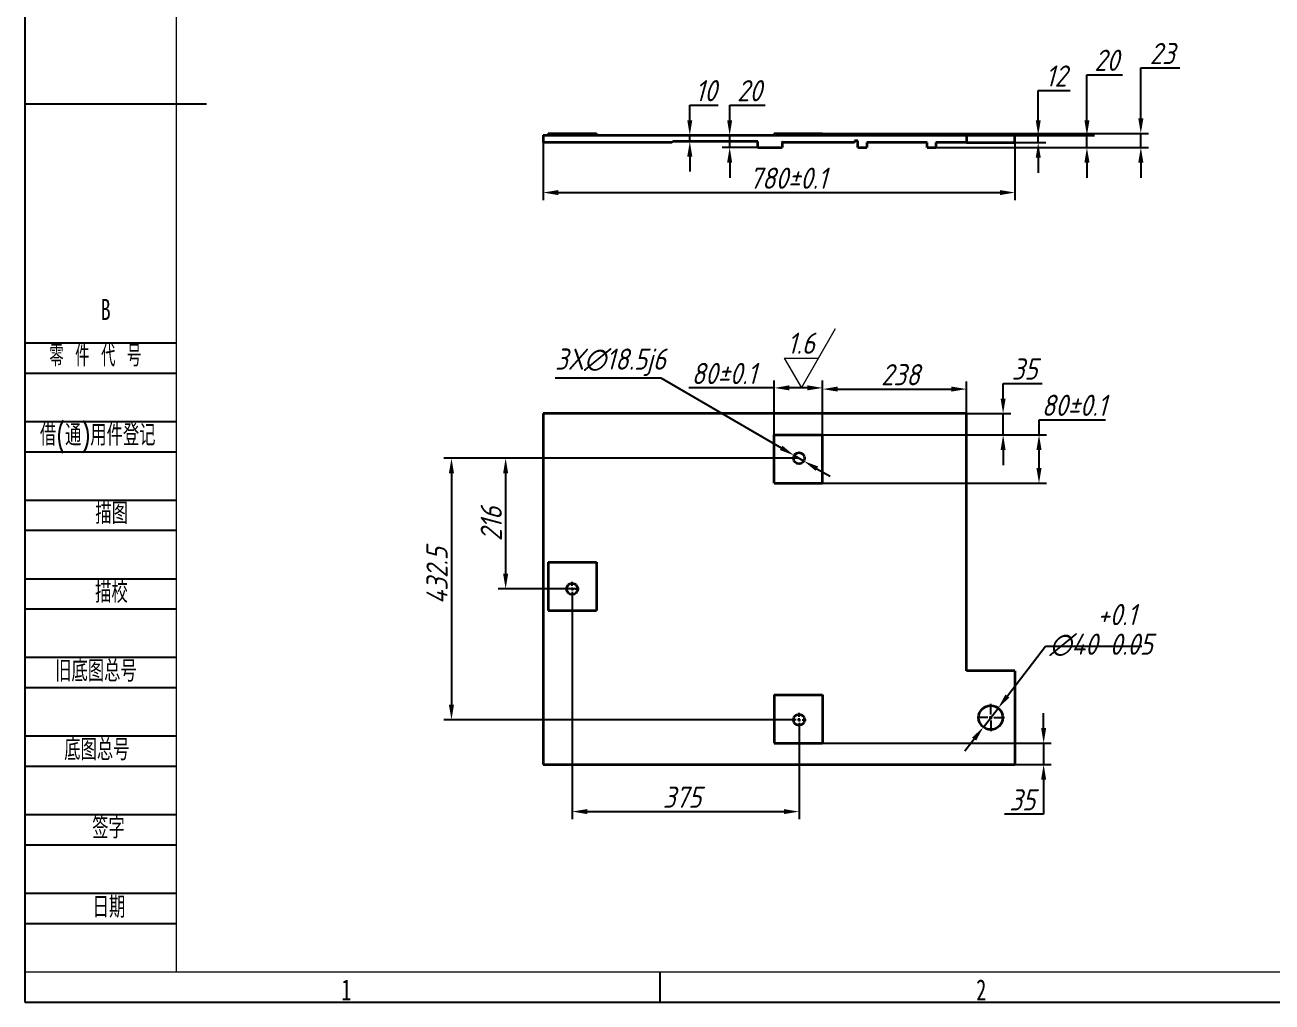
# Model space of a CAD drawing. Header units: millimetres. Extents: x 0 to 420, y 0 to 297.
# Drawn here: x 0 to 206.1, y 0 to 161.6 of the extents above; entities that cross this region are included whole.
import ezdxf
from ezdxf.enums import TextEntityAlignment as Align

# ---------------------------------------------------------------- set-up
doc = ezdxf.new("R2010")
doc.units = ezdxf.units.MM
doc.header["$PDSIZE"] = -1
for name, color, linetype in [('10', 7, 'Continuous'), ('5', 7, 'Continuous'), ('9', 7, 'Continuous')]:
    doc.layers.add(name, color=color, linetype=linetype)
doc.layers.add('标注层', color=4, linetype='Continuous', lineweight=15)
doc.layers.add('轮廓实线层', color=7, linetype='Continuous', lineweight=40)
doc.styles.add('Annotative', font='ARIAL.TTF')
doc.styles.add('SLDTEXTSTYLE0', font='TXT', dxfattribs={"width": 0.7})
doc.styles.add('SLDTEXTSTYLE1', font='TXT', dxfattribs={"width": 0.7, "bigfont": 'bigfont'})
doc.styles.add('SLDTEXTSTYLE3', font='TXT', dxfattribs={"width": 0.614286, "bigfont": 'bigfont'})
doc.styles.get("Standard").update_dxf_attribs({"font": 'gbeitc.shx', "height": 3.5})
doc.dimstyles.new('ISO-25', dxfattribs={"dimtxt": 3.5, "dimasz": 2.5, "dimexe": 1.25, "dimexo": 0, "dimtad": 1, "dimtoh": 1, "dimdec": 1, "dimlfac": 10, "dimdsep": 46, "dimtxsty": 'Standard', "dimcen": 2.5, "dimadec": 0, "dimazin": 0, "dimtfac": 1, "dimtdec": 1, "dimtmove": 0, "dimatfit": 3, "dimfxl": 1, "dimarcsym": 0})
doc.dimstyles.new('上下偏差ISO-25', dxfattribs={"dimtxt": 3.5, "dimasz": 2.5, "dimexe": 1.25, "dimexo": 0, "dimtad": 1, "dimtoh": 1, "dimdec": 1, "dimlfac": 10, "dimdsep": 46, "dimtxsty": 'Standard', "dimcen": 2.5, "dimadec": 0, "dimazin": 0, "dimtol": 1, "dimtp": 0.1, "dimtm": 0.05, "dimtfac": 1, "dimtmove": 0, "dimatfit": 3, "dimfxl": 1, "dimarcsym": 0})
doc.dimstyles.new('对称偏差ISO-25', dxfattribs={"dimtxt": 3.5, "dimasz": 2.5, "dimexe": 1.25, "dimexo": 0, "dimtad": 1, "dimtoh": 1, "dimdec": 1, "dimlfac": 10, "dimdsep": 46, "dimtxsty": 'Standard', "dimcen": 2.5, "dimadec": 0, "dimazin": 0, "dimtol": 1, "dimtp": 0.1, "dimtm": 0.1, "dimtfac": 1, "dimtdec": 1, "dimtmove": 0, "dimatfit": 3, "dimfxl": 1, "dimarcsym": 0})

# ---------------------------------------------------------------- blocks, each defined once
blk = doc.blocks.new('_D')
at = {"layer": 'Defpoints', "color": 0, "lineweight": -3, "transparency": 16777216}
for p in [(85.65, 142.11), (163.65, 142.11), (163.65, 133.85)]:
    blk.add_point(p, dxfattribs=at)
at = {"layer": '标注层', "color": 0, "lineweight": -2, "transparency": 16777216}
for p, q in [((85.65, 142.11), (85.65, 132.6)), ((163.65, 142.11), (163.65, 132.6)), ((88.15, 133.85), (161.15, 133.85))]:
    blk.add_line(p, q, dxfattribs=at)
at = {"layer": '标注层', "color": 0, "lineweight": -3, "transparency": 16777216}
for points in [[(88.15, 134.26), (88.15, 133.43), (85.65, 133.85)], [(161.15, 134.26), (161.15, 133.43), (163.65, 133.85)]]:
    blk.add_solid(points, dxfattribs=at)
at = {"layer": '标注层', "color": 0, "transparency": 16777216, "insert": (126.14, 137.97), "char_height": 3.5, "attachment_point": 2}
blk.add_mtext('780±0.1', dxfattribs=at)
blk = doc.blocks.new('_D_1')
at = {"layer": 'Defpoints', "color": 0, "lineweight": 35, "transparency": 16777216}
for p in [(163.65, 143.31), (167.49, 143.31), (163.65, 142.11)]:
    blk.add_point(p, dxfattribs=at)
at = {"layer": '标注层', "color": 0, "lineweight": -2, "transparency": 16777216}
for p, q in [((167.49, 145.81), (167.49, 150.74)), ((167.49, 150.74), (172.78, 150.74)), ((163.65, 143.31), (168.74, 143.31)), ((167.49, 142.11), (167.49, 143.31)), ((163.65, 142.11), (168.74, 142.11)), ((167.49, 139.61), (167.49, 137.11))]:
    blk.add_line(p, q, dxfattribs=at)
at = {"layer": '标注层', "color": 0, "lineweight": 35, "transparency": 16777216}
for points in [[(167.08, 145.81), (167.91, 145.81), (167.49, 143.31)], [(167.08, 139.61), (167.91, 139.61), (167.49, 142.11)]]:
    blk.add_solid(points, dxfattribs=at)
at = {"layer": '标注层', "color": 0, "transparency": 16777216, "insert": (170.45, 154.87), "char_height": 3.5, "attachment_point": 2}
blk.add_mtext('12', dxfattribs=at)
blk = doc.blocks.new('_D_2')
at = {"layer": 'Defpoints', "color": 0, "lineweight": 35, "transparency": 16777216}
for p in [(163.65, 143.31), (175.54, 143.31), (150.55, 141.31)]:
    blk.add_point(p, dxfattribs=at)
at = {"layer": '标注层', "color": 0, "lineweight": -2, "transparency": 16777216}
for p, q in [((175.54, 145.81), (175.54, 153.34)), ((175.54, 153.34), (181.42, 153.34)), ((163.65, 143.31), (176.79, 143.31)), ((175.54, 141.31), (175.54, 143.31)), ((150.55, 141.31), (176.79, 141.31)), ((175.54, 138.81), (175.54, 136.31))]:
    blk.add_line(p, q, dxfattribs=at)
at = {"layer": '标注层', "color": 0, "lineweight": 35, "transparency": 16777216}
for points in [[(175.13, 145.81), (175.96, 145.81), (175.54, 143.31)], [(175.13, 138.81), (175.96, 138.81), (175.54, 141.31)]]:
    blk.add_solid(points, dxfattribs=at)
at = {"layer": '标注层', "color": 0, "transparency": 16777216, "insert": (178.79, 157.47), "char_height": 3.5, "attachment_point": 2}
blk.add_mtext('20', dxfattribs=at)
blk = doc.blocks.new('_D_3')
at = {"layer": 'Defpoints', "color": 0, "lineweight": 35, "transparency": 16777216}
for p in [(85.65, 143.31), (116.49, 141.31), (121.15, 141.31)]:
    blk.add_point(p, dxfattribs=at)
at = {"layer": '标注层', "color": 0, "lineweight": -2, "transparency": 16777216}
for p, q in [((116.49, 145.81), (116.49, 148.31)), ((116.49, 148.31), (122.36, 148.31)), ((85.65, 143.31), (117.74, 143.31)), ((116.49, 141.31), (116.49, 143.31)), ((121.15, 141.31), (115.24, 141.31)), ((116.49, 138.81), (116.49, 136.31))]:
    blk.add_line(p, q, dxfattribs=at)
at = {"layer": '标注层', "color": 0, "lineweight": 35, "transparency": 16777216}
for points in [[(116.07, 145.81), (116.9, 145.81), (116.49, 143.31)], [(116.07, 138.81), (116.9, 138.81), (116.49, 141.31)]]:
    blk.add_solid(points, dxfattribs=at)
at = {"layer": '标注层', "color": 0, "transparency": 16777216, "insert": (119.74, 152.44), "char_height": 3.5, "attachment_point": 2}
blk.add_mtext('20', dxfattribs=at)
blk = doc.blocks.new('_D_4')
at = {"layer": 'Defpoints', "color": 0, "lineweight": 35, "transparency": 16777216}
for p in [(85.65, 143.31), (107.15, 142.31), (109.9, 143.31)]:
    blk.add_point(p, dxfattribs=at)
at = {"layer": '标注层', "color": 0, "lineweight": -2, "transparency": 16777216}
for p, q in [((109.9, 145.81), (109.9, 148.31)), ((109.9, 148.31), (114.6, 148.31)), ((85.65, 143.31), (111.15, 143.31)), ((107.15, 142.31), (111.15, 142.31)), ((109.9, 142.31), (109.9, 143.31)), ((109.9, 139.81), (109.9, 137.31))]:
    blk.add_line(p, q, dxfattribs=at)
at = {"layer": '标注层', "color": 0, "lineweight": 35, "transparency": 16777216}
for points in [[(109.48, 145.81), (110.31, 145.81), (109.9, 143.31)], [(109.48, 139.81), (110.31, 139.81), (109.9, 142.31)]]:
    blk.add_solid(points, dxfattribs=at)
at = {"layer": '标注层', "color": 0, "transparency": 16777216, "insert": (112.56, 152.44), "char_height": 3.5, "attachment_point": 2}
blk.add_mtext('10', dxfattribs=at)
blk = doc.blocks.new('_D_5')
at = {"layer": 'Defpoints', "color": 0, "lineweight": 35, "transparency": 16777216}
for p in [(131.85, 143.61), (150.55, 141.31), (184.45, 141.31)]:
    blk.add_point(p, dxfattribs=at)
at = {"layer": '标注层', "color": 0, "lineweight": -2, "transparency": 16777216}
for p, q in [((184.45, 146.11), (184.45, 154.46)), ((184.45, 154.46), (190.91, 154.46)), ((131.85, 143.61), (185.7, 143.61)), ((184.45, 141.31), (184.45, 143.61)), ((150.55, 141.31), (185.7, 141.31)), ((184.45, 138.81), (184.45, 136.31))]:
    blk.add_line(p, q, dxfattribs=at)
at = {"layer": '标注层', "color": 0, "lineweight": 35, "transparency": 16777216}
for points in [[(184.03, 146.11), (184.87, 146.11), (184.45, 143.61)], [(184.03, 138.81), (184.87, 138.81), (184.45, 141.31)]]:
    blk.add_solid(points, dxfattribs=at)
at = {"layer": '标注层', "color": 0, "transparency": 16777216, "insert": (187.99, 158.58), "char_height": 3.5, "attachment_point": 2}
blk.add_mtext('23', dxfattribs=at)
blk = doc.blocks.new('_D_21')
at = {"layer": 'Defpoints', "color": 0, "lineweight": -3, "transparency": 16777216}
for p in [(127.15, 90.38), (128.75, 89.45)]:
    blk.add_point(p, dxfattribs=at)
at = {"layer": '标注层', "color": 0, "lineweight": -2, "transparency": 16777216}
for p, q in [((87.62, 103.2), (105.09, 103.2)), ((105.09, 103.2), (124.99, 91.64)), ((128.75, 89.45), (127.15, 90.38)), ((130.92, 88.19), (133.08, 86.94))]:
    blk.add_line(p, q, dxfattribs=at)
at = {"layer": '标注层', "color": 0, "lineweight": -3, "transparency": 16777216}
for points in [[(125.2, 92), (124.78, 91.28), (127.15, 90.38)], [(131.12, 88.55), (130.71, 87.83), (128.75, 89.45)]]:
    blk.add_solid(points, dxfattribs=at)
at = {"layer": '标注层', "color": 0, "transparency": 16777216, "insert": (87.62, 108.06), "char_height": 3.5, "attachment_point": 1}
blk.add_mtext('3X∅18.5j6', dxfattribs=at)
blk = doc.blocks.new('_D_22')
at = {"layer": 'Defpoints', "color": 0, "lineweight": -3, "transparency": 16777216}
for p in [(160.87, 48.62), (158.42, 45.46)]:
    blk.add_point(p, dxfattribs=at)
at = {"layer": '标注层', "color": 0, "lineweight": -2, "transparency": 16777216}
for p, q in [((168.72, 58.78), (162.4, 50.6)), ((184.59, 58.78), (168.72, 58.78)), ((158.42, 45.46), (160.87, 48.62)), ((156.89, 43.48), (155.36, 41.5))]:
    blk.add_line(p, q, dxfattribs=at)
at = {"layer": '标注层', "color": 0, "lineweight": -3, "transparency": 16777216}
for points in [[(162.07, 50.86), (162.73, 50.35), (160.87, 48.62)], [(156.56, 43.74), (157.22, 43.23), (158.42, 45.46)]]:
    blk.add_solid(points, dxfattribs=at)
at = {"layer": '标注层', "color": 0, "transparency": 16777216, "insert": (169.35, 65.82), "char_height": 3.5, "attachment_point": 1}
blk.add_mtext('∅40\\S+0.1^ -0.05;', dxfattribs=at)
blk = doc.blocks.new('_D_23')
at = {"layer": 'Defpoints', "color": 0, "lineweight": -3, "transparency": 16777216}
for p in [(131.85, 101.55), (123.85, 85.79), (131.85, 85.79)]:
    blk.add_point(p, dxfattribs=at)
at = {"layer": '标注层', "color": 0, "lineweight": -2, "transparency": 16777216}
for p, q in [((123.85, 101.55), (109.74, 101.55)), ((123.85, 85.79), (123.85, 102.8)), ((129.35, 101.55), (126.35, 101.55)), ((131.85, 85.79), (131.85, 102.8))]:
    blk.add_line(p, q, dxfattribs=at)
at = {"layer": '标注层', "color": 0, "lineweight": -3, "transparency": 16777216}
for points in [[(126.35, 101.97), (126.35, 101.14), (123.85, 101.55)], [(129.35, 101.97), (129.35, 101.14), (131.85, 101.55)]]:
    blk.add_solid(points, dxfattribs=at)
at = {"layer": '标注层', "color": 0, "transparency": 16777216, "insert": (115.54, 105.68), "char_height": 3.5, "attachment_point": 2}
blk.add_mtext('80±0.1', dxfattribs=at)
blk = doc.blocks.new('_D_24')
at = {"layer": 'Defpoints', "color": 0, "lineweight": -3, "transparency": 16777216}
for p in [(131.85, 93.79), (167.62, 93.79), (131.85, 85.79)]:
    blk.add_point(p, dxfattribs=at)
at = {"layer": '标注层', "color": 0, "lineweight": -2, "transparency": 16777216}
for p, q in [((167.62, 93.79), (167.62, 96.29)), ((167.62, 96.29), (178.6, 96.29)), ((131.85, 93.79), (168.87, 93.79)), ((167.62, 88.29), (167.62, 91.29)), ((131.85, 85.79), (168.87, 85.79))]:
    blk.add_line(p, q, dxfattribs=at)
at = {"layer": '标注层', "color": 0, "lineweight": -3, "transparency": 16777216}
for points in [[(167.2, 91.29), (168.04, 91.29), (167.62, 93.79)], [(167.2, 88.29), (168.04, 88.29), (167.62, 85.79)]]:
    blk.add_solid(points, dxfattribs=at)
at = {"layer": '标注层', "color": 0, "transparency": 16777216, "insert": (173.42, 100.42), "char_height": 3.5, "attachment_point": 2}
blk.add_mtext('80±0.1', dxfattribs=at)
blk = doc.blocks.new('_D_25')
at = {"layer": 'Defpoints', "color": 0, "lineweight": 35, "transparency": 16777216}
for p in [(90.45, 67.14), (127.95, 45.49), (127.95, 31.49)]:
    blk.add_point(p, dxfattribs=at)
at = {"layer": '标注层', "color": 0, "lineweight": -2, "transparency": 16777216}
for p, q in [((90.45, 67.14), (90.45, 30.24)), ((127.95, 45.49), (127.95, 30.24)), ((92.95, 31.49), (125.45, 31.49))]:
    blk.add_line(p, q, dxfattribs=at)
at = {"layer": '标注层', "color": 0, "lineweight": 35, "transparency": 16777216}
for points in [[(92.95, 31.91), (92.95, 31.08), (90.45, 31.49)], [(125.45, 31.91), (125.45, 31.08), (127.95, 31.49)]]:
    blk.add_solid(points, dxfattribs=at)
at = {"layer": '标注层', "color": 0, "transparency": 16777216, "insert": (108.62, 35.62), "char_height": 3.5, "attachment_point": 2}
blk.add_mtext('375', dxfattribs=at)
blk = doc.blocks.new('_D_26')
at = {"layer": 'Defpoints', "color": 0, "lineweight": 35, "transparency": 16777216}
for p in [(127.95, 89.92), (70.5, 46.67), (126.78, 46.67)]:
    blk.add_point(p, dxfattribs=at)
at = {"layer": '标注层', "color": 0, "lineweight": -2, "transparency": 16777216}
for p, q in [((127.95, 89.92), (69.25, 89.92)), ((70.5, 87.42), (70.5, 49.17)), ((126.78, 46.67), (69.25, 46.67))]:
    blk.add_line(p, q, dxfattribs=at)
at = {"layer": '标注层', "color": 0, "lineweight": 35, "transparency": 16777216}
for points in [[(70.08, 87.42), (70.92, 87.42), (70.5, 89.92)], [(70.08, 49.17), (70.92, 49.17), (70.5, 46.67)]]:
    blk.add_solid(points, dxfattribs=at)
at = {"layer": '标注层', "color": 0, "transparency": 16777216, "insert": (66.37, 70.49), "char_height": 3.5, "attachment_point": 2, "rotation": 90}
blk.add_mtext('432.5', dxfattribs=at)
blk = doc.blocks.new('_D_27')
at = {"layer": 'Defpoints', "color": 0, "lineweight": 35, "transparency": 16777216}
for p in [(155.65, 97.29), (161.69, 97.29), (131.85, 93.79)]:
    blk.add_point(p, dxfattribs=at)
at = {"layer": '标注层', "color": 0, "lineweight": -2, "transparency": 16777216}
for p, q in [((161.69, 99.79), (161.69, 102.29)), ((161.69, 102.29), (168.15, 102.29)), ((155.65, 97.29), (162.94, 97.29)), ((161.69, 93.79), (161.69, 97.29)), ((131.85, 93.79), (162.94, 93.79)), ((161.69, 91.29), (161.69, 88.79))]:
    blk.add_line(p, q, dxfattribs=at)
at = {"layer": '标注层', "color": 0, "lineweight": 35, "transparency": 16777216}
for points in [[(161.27, 99.79), (162.1, 99.79), (161.69, 97.29)], [(161.27, 91.29), (162.1, 91.29), (161.69, 93.79)]]:
    blk.add_solid(points, dxfattribs=at)
at = {"layer": '标注层', "color": 0, "transparency": 16777216, "insert": (165.23, 106.42), "char_height": 3.5, "attachment_point": 2}
blk.add_mtext('35', dxfattribs=at)
blk = doc.blocks.new('_D_28')
at = {"layer": 'Defpoints', "color": 0, "lineweight": 35, "transparency": 16777216}
for p in [(131.85, 42.79), (163.65, 39.29), (168.39, 39.29)]:
    blk.add_point(p, dxfattribs=at)
at = {"layer": '标注层', "color": 0, "lineweight": -2, "transparency": 16777216}
for p, q in [((168.39, 45.29), (168.39, 47.79)), ((131.85, 42.79), (169.64, 42.79)), ((168.39, 42.79), (168.39, 39.29)), ((163.65, 39.29), (169.64, 39.29)), ((168.39, 36.79), (168.39, 31.06)), ((168.39, 31.06), (161.93, 31.06))]:
    blk.add_line(p, q, dxfattribs=at)
at = {"layer": '标注层', "color": 0, "lineweight": 35, "transparency": 16777216}
for points in [[(167.97, 45.29), (168.8, 45.29), (168.39, 42.79)], [(167.97, 36.79), (168.8, 36.79), (168.39, 39.29)]]:
    blk.add_solid(points, dxfattribs=at)
at = {"layer": '标注层', "color": 0, "transparency": 16777216, "insert": (164.85, 35.18), "char_height": 3.5, "attachment_point": 2}
blk.add_mtext('35', dxfattribs=at)
blk = doc.blocks.new('_D_29')
at = {"layer": 'Defpoints', "color": 0, "lineweight": 35, "transparency": 16777216}
for p in [(155.65, 101.35), (131.85, 85.79), (155.65, 54.79)]:
    blk.add_point(p, dxfattribs=at)
at = {"layer": '标注层', "color": 0, "lineweight": -2, "transparency": 16777216}
for p, q in [((131.85, 85.79), (131.85, 102.6)), ((134.35, 101.35), (153.15, 101.35)), ((155.65, 54.79), (155.65, 102.6))]:
    blk.add_line(p, q, dxfattribs=at)
at = {"layer": '标注层', "color": 0, "lineweight": 35, "transparency": 16777216}
for points in [[(134.35, 101.77), (134.35, 100.94), (131.85, 101.35)], [(153.15, 101.77), (153.15, 100.94), (155.65, 101.35)]]:
    blk.add_solid(points, dxfattribs=at)
at = {"layer": '标注层', "color": 0, "transparency": 16777216, "insert": (144.71, 105.48), "char_height": 3.5, "attachment_point": 2}
blk.add_mtext('238', dxfattribs=at)
blk = doc.blocks.new('_D_30')
at = {"layer": 'Defpoints', "color": 0, "lineweight": 35, "transparency": 16777216}
for p in [(127.95, 89.92), (79.46, 68.32), (91.63, 68.32)]:
    blk.add_point(p, dxfattribs=at)
at = {"layer": '标注层', "color": 0, "lineweight": -2, "transparency": 16777216}
for p, q in [((127.95, 89.92), (78.21, 89.92)), ((79.46, 87.42), (79.46, 70.82)), ((91.63, 68.32), (78.21, 68.32))]:
    blk.add_line(p, q, dxfattribs=at)
at = {"layer": '标注层', "color": 0, "lineweight": 35, "transparency": 16777216}
for points in [[(79.04, 87.42), (79.87, 87.42), (79.46, 89.92)], [(79.04, 70.82), (79.87, 70.82), (79.46, 68.32)]]:
    blk.add_solid(points, dxfattribs=at)
at = {"layer": '标注层', "color": 0, "transparency": 16777216, "insert": (75.33, 79.05), "char_height": 3.5, "attachment_point": 2, "rotation": 90}
blk.add_mtext('216', dxfattribs=at)
blk = doc.blocks.new('SW_CENTERMARKSYMBOL_16')
at = {"layer": '10', "color": 0}
for p, q in [((0, 0.5), (0, 2.25)), ((-0.5, 0), (-2.25, 0)), ((0, 0), (-0.25, 0)), ((0, 0), (0, 0.25)), ((0, 0), (0, -0.25)), ((0, 0), (0.25, 0)), ((0.5, 0), (2.25, 0)), ((0, -0.5), (0, -2.25))]:
    blk.add_line(p, q, dxfattribs=at)
blk = doc.blocks.new('SW_CENTERMARKSYMBOL_17')
at = {"layer": '10', "color": 0}
for p, q in [((-0.5, 0), (-1.175, 0)), ((0, 0), (-0.25, 0)), ((0, 0.5), (0, 1.175)), ((0, 0), (0, 0.25)), ((0, 0), (0, -0.25)), ((0, 0), (0.25, 0)), ((0.5, 0), (1.175, 0)), ((0, -0.5), (0, -1.175))]:
    blk.add_line(p, q, dxfattribs=at)
blk = doc.blocks.new('SW_CENTERMARKSYMBOL_18')
at = {"layer": '10', "color": 0}
for p, q in [((-0.5, 0), (-1.175, 0)), ((0, 0), (-0.25, 0)), ((0, 0.5), (0, 1.175)), ((0, 0), (0, 0.25)), ((0, 0), (0, -0.25)), ((0, 0), (0.25, 0)), ((0.5, 0), (1.175, 0)), ((0, -0.5), (0, -1.175))]:
    blk.add_line(p, q, dxfattribs=at)
blk = doc.blocks.new('表面粗糙度')
for p, q in [((0, 0), (5.66, 9.8)), ((-2.83, 4.9), (0, 0)), ((-2.83, 4.9), (2.83, 4.9))]:
    blk.add_line(p, q)
at = {"style": 'Annotative'}
blk.add_attdef('3.2', text='', height=3.5, dxfattribs=at).set_placement((-0.05, 7.38), align=Align.MIDDLE_CENTER)

msp = doc.modelspace()

# ---------------------------------------------------------------- linework, layer by layer
at = {"layer": '10', "color": 7}
for p, q in [((0, 109), (25, 109)), ((0, 104), (25, 104)), ((0, 96), (25, 96)), ((0, 91), (25, 91)), ((0, 83), (25, 83)), ((0, 78), (25, 78)), ((0, 70), (25, 70)), ((0, 65), (25, 65)), ((0, 57), (25, 57)), ((0, 52), (25, 52)), ((0, 44), (25, 44)), ((0, 39), (25, 39)), ((0, 31), (25, 31)), ((0, 26), (25, 26)), ((0, 18), (25, 18)), ((0, 13), (25, 13)), ((105, 0), (105, 5))]:
    msp.add_line(p, q, dxfattribs=at)
at = {"layer": '5', "color": 7, "lineweight": 15}
for p, q in [((25, 292), (25, 5)), ((0, 5), (415, 5))]:
    msp.add_line(p, q, dxfattribs=at)
at = {"layer": '5', "color": 7}
for p, q in [((0, 148.5), (25, 148.5)), ((25, 148.5), (30, 148.5))]:
    msp.add_line(p, q, dxfattribs=at)
at = {"layer": '9', "color": 7}
for p, q in [((0, 297), (0, 0)), ((0, 0), (420, 0))]:
    msp.add_line(p, q, dxfattribs=at)
at = {"layer": '标注层'}
msp.add_line((123.846, 101.553), (114.504, 101.553), dxfattribs=at)
at = {"layer": '轮廓实线层', "linetype": 'ByBlock', "lineweight": 35}
for p, q in [((85.646, 143.314), (85.646, 142.114)), ((85.646, 143.314), (155.646, 143.314)), ((86.5, 143.614), (86.5, 143.314)), ((86.5, 143.614), (94.5, 143.614)), ((94.5, 143.614), (94.5, 143.314)), ((107.146, 142.314), (106.946, 142.114)), ((121.146, 142.314), (107.146, 142.314)), ((121.146, 141.314), (121.146, 142.314)), ((123.846, 143.614), (123.846, 143.314)), ((123.846, 143.614), (131.846, 143.614)), ((131.846, 143.614), (131.846, 143.314)), ((137.646, 142.414), (137.146, 142.414)), ((137.146, 142.414), (137.146, 142.114)), ((137.646, 141.314), (137.646, 142.414)), ((155.646, 143.314), (155.646, 142.114)), ((155.646, 143.314), (163.646, 143.314)), ((163.646, 142.114), (163.646, 143.314)), ((106.946, 142.114), (85.646, 142.114)), ((121.146, 141.314), (125.146, 141.314)), ((125.181, 142.185), (125.075, 142.079)), ((125.075, 142.079), (125.146, 142.008)), ((125.146, 142.008), (125.146, 141.314)), ((125.252, 142.114), (125.181, 142.185)), ((137.146, 142.114), (125.252, 142.114)), ((137.646, 141.314), (139.146, 141.314)), ((149.146, 142.114), (139.146, 142.114)), ((139.146, 142.114), (139.146, 141.314)), ((149.146, 141.314), (149.146, 142.114)), ((149.146, 141.314), (150.546, 141.314)), ((150.546, 142.114), (150.546, 141.314)), ((155.646, 142.114), (150.546, 142.114)), ((155.646, 142.114), (163.646, 142.114)), ((155.646, 97.291), (85.646, 97.291)), ((85.646, 97.291), (85.646, 39.291)), ((155.646, 54.791), (155.646, 97.291)), ((123.846, 85.791), (123.846, 93.791)), ((123.846, 93.791), (131.846, 93.791)), ((131.846, 85.791), (131.846, 93.791)), ((123.846, 85.791), (131.846, 85.791)), ((86.5, 72.731), (94.5, 72.731)), ((86.5, 72.731), (86.5, 64.731)), ((94.5, 72.731), (94.5, 64.731)), ((86.5, 64.731), (94.5, 64.731)), ((163.646, 54.791), (155.646, 54.791)), ((163.646, 54.791), (163.646, 39.291)), ((123.846, 50.791), (131.846, 50.791)), ((123.846, 50.791), (123.846, 42.791)), ((131.846, 50.791), (131.846, 42.791)), ((123.846, 42.791), (131.846, 42.791)), ((85.646, 39.291), (155.646, 39.291)), ((155.646, 39.291), (163.646, 39.291))]:
    msp.add_line(p, q, dxfattribs=at)
for centre, radius in [((127.954, 89.916), 0.925), ((90.454, 68.317), 0.925), ((127.954, 46.666), 0.925), ((159.646, 47.041), 2)]:
    msp.add_circle(centre, radius, dxfattribs=at)

# ---------------------------------------------------------------- block references
at = {"layer": '10'}
for name, p in [('SW_CENTERMARKSYMBOL_17', (90.454, 68.317)), ('SW_CENTERMARKSYMBOL_18', (127.954, 46.666)), ('SW_CENTERMARKSYMBOL_16', (159.646, 47.041))]:
    msp.add_blockref(name, p, dxfattribs=at)
at = {"layer": '标注层'}
ref = msp.add_blockref('表面粗糙度', (128.339, 101.553), dxfattribs=at)
ref.add_attrib('3.2', '1.6', dxfattribs={"layer": '0', "height": 3.5}).set_placement((128.287, 108.937), align=Align.MIDDLE_CENTER)

# ---------------------------------------------------------------- texts
at = {"layer": '10', "color": 7, "char_height": 3.5}
for s, insert, attachment_point, style in [('B', (13.343, 116.262), 2, 'SLDTEXTSTYLE0'), ('零 件 代 号', (4.023, 108.595), 1, 'SLDTEXTSTYLE3'), ('借(通)用件登记', (2.474, 95.499), 1, 'SLDTEXTSTYLE1'), ('描图', (14.33, 82.553), 2, 'SLDTEXTSTYLE1'), ('描校', (14.298, 69.517), 2, 'SLDTEXTSTYLE1'), ('旧底图总号', (5, 56.488), 1, 'SLDTEXTSTYLE1'), ('底图总号', (6.5, 43.486), 1, 'SLDTEXTSTYLE1'), ('签字', (13.804, 30.537), 2, 'SLDTEXTSTYLE1'), ('日期', (13.881, 17.437), 2, 'SLDTEXTSTYLE1'), ('1', (53.118, 3.762), 2, 'SLDTEXTSTYLE0'), ('2', (158.075, 3.762), 2, 'SLDTEXTSTYLE0')]:
    msp.add_mtext(s, dxfattribs=dict(at, insert=insert, attachment_point=attachment_point, style=style))

# ---------------------------------------------------------------- dimensions: what is measured, and where the dimension line sits
at = {"layer": '标注层'}
for base, p1, p2, angle, dimstyle, picture, middle in [((184.45, 141.314), (131.846, 143.614), (150.546, 141.314), 90, 'ISO-25', '_D_5', (187.992, 154.458)), ((175.543, 143.314), (150.546, 141.314), (163.646, 143.314), 90, 'ISO-25', '_D_2', (178.793, 153.343)), ((167.493, 143.314), (163.646, 142.114), (163.646, 143.314), 90, 'ISO-25', '_D_1', (170.452, 150.743)), ((163.646, 133.845), (85.646, 142.114), (163.646, 142.114), 0, '对称偏差ISO-25', '_D', (126.137, 133.845)), ((161.688, 97.291), (131.846, 93.791), (155.646, 97.291), 90, 'ISO-25', '_D_27', (165.229, 102.291)), ((167.62, 93.791), (131.846, 85.791), (131.846, 93.791), 90, '对称偏差ISO-25', '_D_24', (173.422, 96.291)), ((70.499, 46.666), (127.954, 89.916), (126.779, 46.666), 90, 'ISO-25', '_D_26', (70.499, 70.49)), ((79.455, 68.317), (127.954, 89.916), (91.629, 68.317), 90, 'ISO-25', '_D_30', (79.455, 79.055)), ((168.388, 39.291), (131.846, 42.791), (163.646, 39.291), 89.99996, 'ISO-25', '_D_28', (164.846, 31.058))]:
    dim = msp.add_linear_dim(base=base, p1=p1, p2=p2, angle=angle, dimstyle=dimstyle, dxfattribs=at)
    dim.commit()
    dim.dimension.update_dxf_attribs({"geometry": picture, "text_midpoint": middle, "dimtype": 160})
for base, p1, p2, picture, middle in [((116.485, 141.314), (85.646, 143.314), (121.146, 141.314), '_D_3', (119.735, 148.314)), ((109.896, 143.314), (107.146, 142.314), (85.646, 143.314), '_D_4', (112.563, 148.314))]:
    dim = msp.add_linear_dim(base=base, p1=p1, p2=p2, angle=90, dimstyle='ISO-25', override={"dimtxsty": 'Standard'}, dxfattribs=at)
    dim.commit()
    dim.dimension.update_dxf_attribs({"geometry": picture, "text_midpoint": middle, "dimtype": 160})
dim = msp.add_diameter_dim_2p(p1=(128.754, 89.451), p2=(127.154, 90.38), text='3X<>j6', dimstyle='ISO-25', dxfattribs=at)
dim.commit()
dim.dimension.update_dxf_attribs({"geometry": '_D_21', "text_midpoint": (96.042, 103.204), "dimtype": 163})
for base, p1, p2, dimstyle, picture, middle in [((131.846, 101.553), (123.846, 85.791), (131.846, 85.791), '对称偏差ISO-25', '_D_23', (115.543, 101.553)), ((155.646, 101.352), (131.846, 85.791), (155.646, 54.791), 'ISO-25', '_D_29', (144.706, 101.352))]:
    dim = msp.add_linear_dim(base=base, p1=p1, p2=p2, dimstyle=dimstyle, dxfattribs=at)
    dim.commit()
    dim.dimension.update_dxf_attribs({"geometry": picture, "text_midpoint": middle, "dimtype": 160})
dim = msp.add_linear_dim(base=(127.954, 31.493), p1=(90.454, 67.142), p2=(127.954, 45.491), dimstyle='ISO-25', override={"dimtxsty": 'Standard'}, dxfattribs=at)
dim.commit()
dim.dimension.update_dxf_attribs({"geometry": '_D_25', "text_midpoint": (108.622, 31.493), "dimtype": 160})
dim = msp.add_diameter_dim_2p(p1=(158.422, 45.459), p2=(160.869, 48.623), dimstyle='上下偏差ISO-25', dxfattribs=at)
dim.commit()
dim.dimension.update_dxf_attribs({"geometry": '_D_22', "text_midpoint": (176.967, 58.775), "dimtype": 163})

doc.saveas('drawing.dxf')
